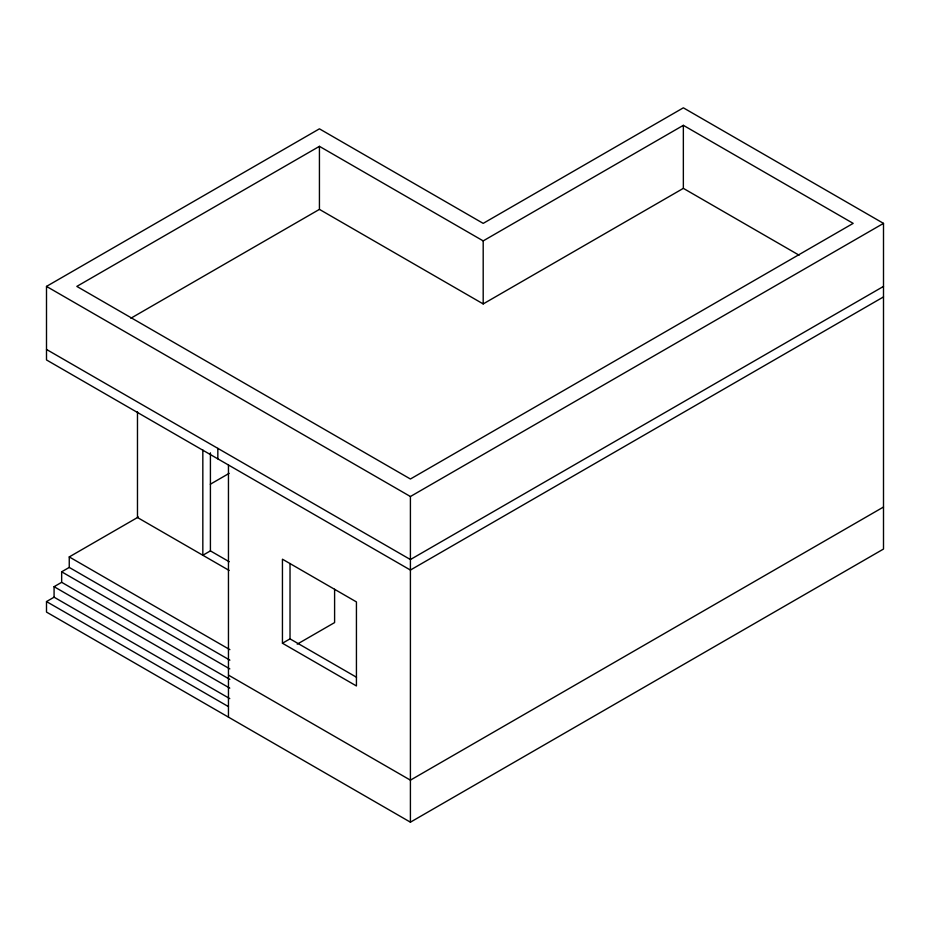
<?xml version="1.0" encoding="UTF-8"?>
<svg xmlns="http://www.w3.org/2000/svg" width="930" height="930" viewBox="0 0 930 930"><rect width="100%" height="100%" fill="white"/><g stroke="black" fill="none" stroke-linecap="round" stroke-linejoin="round"><path stroke-width="1.4" d="M883.5 296.914L410.409 570.055L46.5 359.945L46.5 286.405L319.432 128.828L483.193 223.374L683.352 107.822L883.5 223.374L883.5 549.049L410.409 822.178L46.5 612.08L46.5 601.571L54.08 597.188L229.768 698.616M319.432 146.335L76.83 286.405L410.409 479.008L853.17 223.374L683.352 125.329L483.193 240.893L319.432 146.335L319.432 209.378L130.874 318.234M319.432 209.378L483.193 303.924L683.352 188.36L799.079 255.18M229.873 660.161L69.25 567.428L69.25 556.919L138.396 516.999M210.331 484.228L229.14 473.358M229.815 679.388L61.659 582.308L61.659 571.799L69.25 567.428M54.08 597.188L54.08 586.691L61.659 582.308M229.21 561.732L210.413 550.886L202.833 555.257L202.833 450.004M46.5 286.405L410.409 496.515L883.5 223.374M883.5 286.405L410.409 559.546L46.5 349.448M282.441 643.235L356.434 685.956L356.434 601.919L282.441 559.197L282.441 643.235L290.021 638.863L356.492 677.238M297.205 644.165L334.602 622.577L334.602 589.248M883.5 507.024L410.409 780.154L228.455 675.11M229.152 570.45L137.477 517.522L137.477 411.746M69.25 556.919L229.873 649.652M61.659 571.799L229.815 668.891M54.08 586.691L229.768 688.119M46.5 601.571L228.455 706.626M683.352 125.329L683.352 188.36M483.193 240.893L483.193 303.924M410.409 496.515L410.409 822.178M290.021 563.51L290.021 638.863M228.455 465L228.455 717.123M217.841 448.365L217.841 458.874M210.413 452.84L210.413 550.886"/></g></svg>
